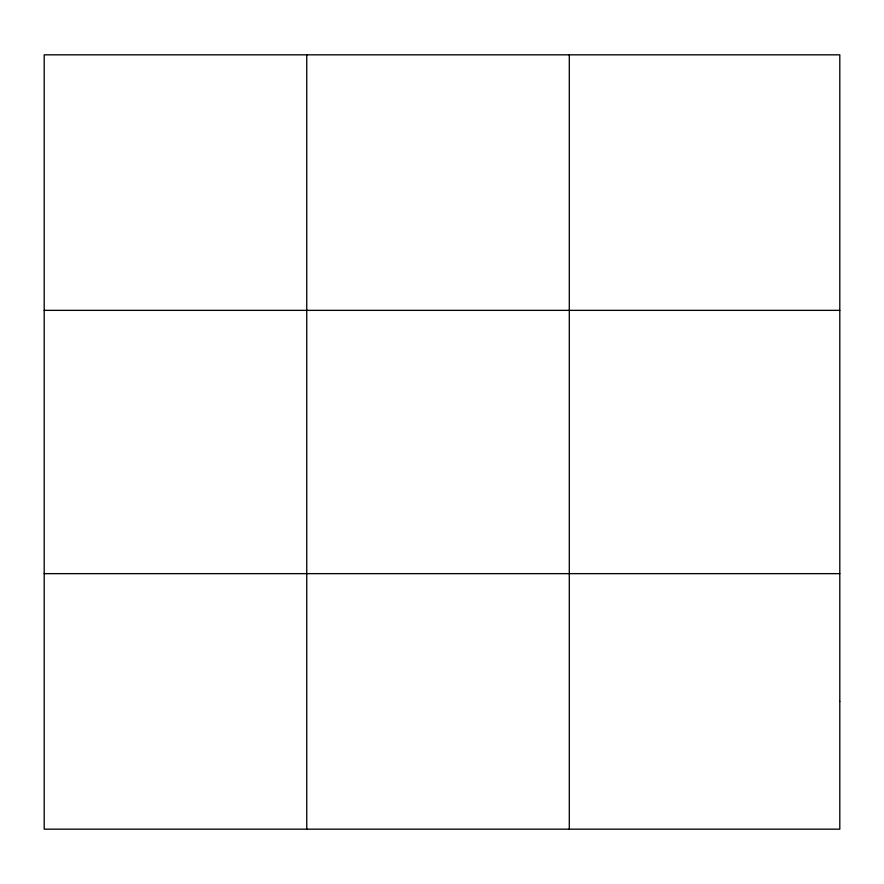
<?xml version="1.0" encoding="UTF-8"?>
<svg xmlns="http://www.w3.org/2000/svg" width="884" height="884" viewBox="0 0 884 884"><rect width="100%" height="100%" fill="white"/><g stroke="black" fill="none" stroke-linecap="round" stroke-linejoin="round"><path stroke-width="1.33" d="M306.748 54.83L306.748 829.17M569.296 54.83L569.296 829.17M44.2 310.361L839.8 310.361M44.2 573.639L839.8 573.639M839.8 701.399L839.8 829.17L44.2 829.17L44.2 54.83L839.8 54.83L839.8 701.399"/></g></svg>
